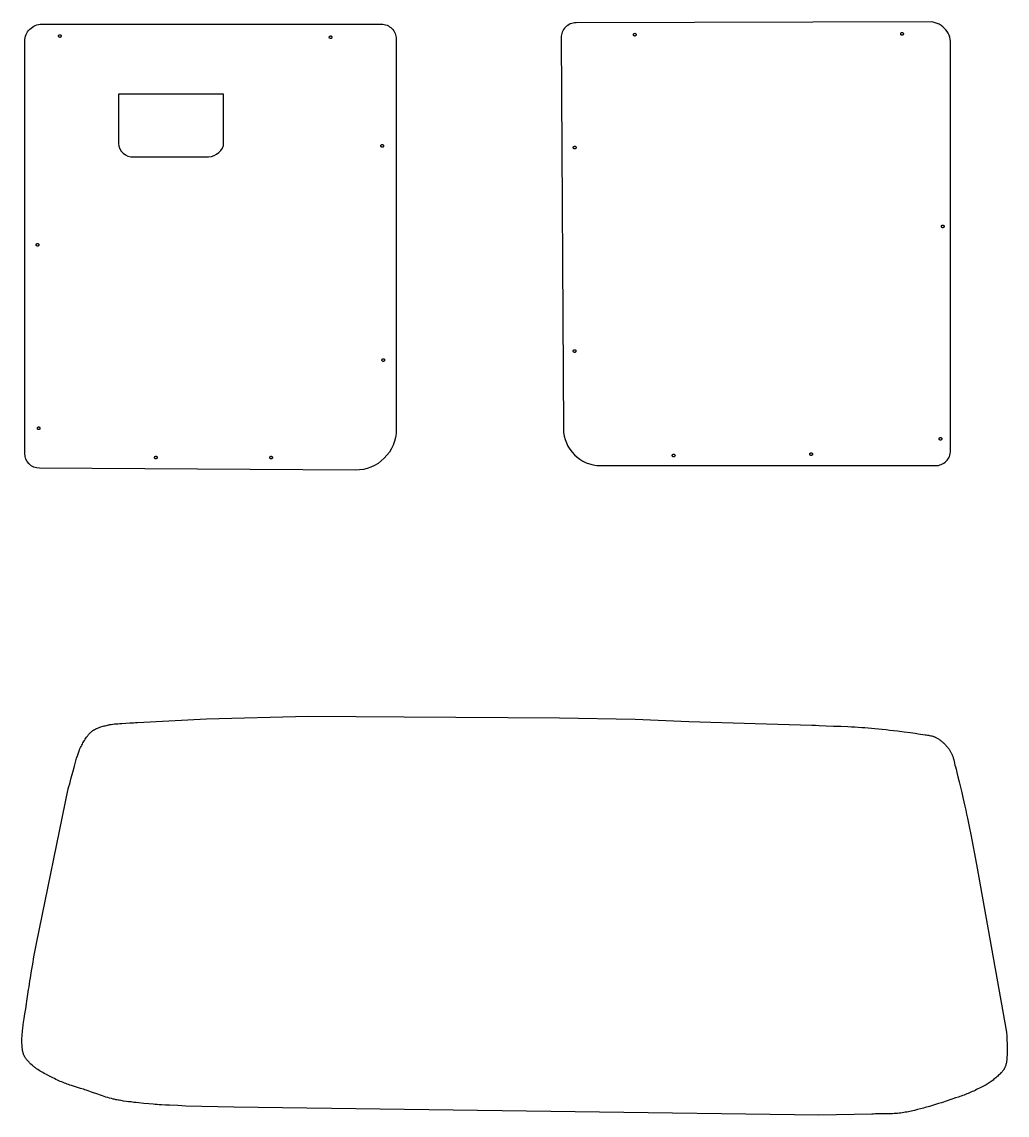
# Model space of a CAD drawing. Extents: x -674 to 6078, y 0 to 5918.
# Drawn here: x 4612 to 6066, y 1788 to 3400 of the extents above; entities that cross this region are included whole.
import ezdxf

# ---------------------------------------------------------------- set-up
doc = ezdxf.new("R2010")
doc.units = 0
doc.layers.add('Default Layer', color=1, linetype='CONTINUOUS')

msp = doc.modelspace()

# ---------------------------------------------------------------- linework, layer by layer
at = {"layer": 'Default Layer'}
for points in [[(4638.5, 2741.9, -0.412487), (4616.7, 2763.9), (4616.7, 3372, -0.414214), (4641.7, 3397), (5142.6, 3397, -0.414214), (5164.6, 3375), (5164.6, 2799.2, -0.415942), (5104.3, 2739.2), (4638.5, 2741.9)], [(5982.2, 3365.2, 0.20182), (5975.2, 3388.8, 0.20182), (5953.5, 3400.4), (5429.8, 3399, 0.415121), (5407.9, 3376.9), (5411.2, 2800.5, 0.412556), (5466.2, 2745.8), (5960.2, 2745.8, 0.414214), (5982.2, 2767.8), (5982.2, 3365.2)], [(4754.9, 3225.2, 0.412344), (4773, 3201.3), (4883.1, 3201.2, -0.027479), (4883.6, 3201.2, 0.345516), (4910, 3218.1), (4910, 3293.5), (4755, 3293.5), (4755, 3225.7, -0.033364), (4754.9, 3225.2)]]:
    msp.add_lwpolyline(points, format="xyb", close=True, dxfattribs=at)
for points in [[(4666.5, 3379.5), (4666.5, 3379.7), (4666.5, 3379.9), (4666.6, 3380.1), (4666.6, 3380.3), (4666.7, 3380.5), (4666.8, 3380.7), (4666.9, 3380.8), (4667.1, 3381), (4667.2, 3381.1), (4667.4, 3381.2), (4667.5, 3381.3), (4667.7, 3381.4), (4667.9, 3381.4), (4668.1, 3381.5), (4668.3, 3381.5), (4668.5, 3381.5), (4668.7, 3381.5), (4668.9, 3381.5), (4669.1, 3381.4), (4669.3, 3381.4), (4669.4, 3381.3), (4669.6, 3381.2), (4669.8, 3381.1), (4669.9, 3381), (4670, 3380.8), (4670.1, 3380.7), (4670.2, 3380.5), (4670.3, 3380.3), (4670.4, 3380.1), (4670.4, 3379.9), (4670.5, 3379.7), (4670.5, 3379.5), (4670.5, 3379.3), (4670.4, 3379.1), (4670.4, 3378.9), (4670.3, 3378.8), (4670.2, 3378.6), (4670.1, 3378.4), (4670, 3378.3), (4669.9, 3378.1), (4669.8, 3378), (4669.6, 3377.9), (4669.4, 3377.8), (4669.3, 3377.7), (4669.1, 3377.6), (4668.9, 3377.6), (4668.7, 3377.5), (4668.5, 3377.5), (4668.3, 3377.5), (4668.1, 3377.6), (4667.9, 3377.6), (4667.7, 3377.7), (4667.5, 3377.8), (4667.4, 3377.9), (4667.2, 3378), (4667.1, 3378.1), (4666.9, 3378.3), (4666.8, 3378.4), (4666.7, 3378.6), (4666.6, 3378.8), (4666.6, 3378.9), (4666.5, 3379.1), (4666.5, 3379.3), (4666.5, 3379.5)], [(5065.9, 3377.8), (5065.9, 3378), (5065.9, 3378.2), (5066, 3378.4), (5066, 3378.6), (5066.1, 3378.7), (5066.2, 3378.9), (5066.3, 3379), (5066.5, 3379.2), (5066.6, 3379.3), (5066.8, 3379.4), (5066.9, 3379.5), (5067.1, 3379.6), (5067.3, 3379.7), (5067.5, 3379.7), (5067.7, 3379.8), (5067.9, 3379.8), (5068.1, 3379.8), (5068.3, 3379.7), (5068.5, 3379.7), (5068.7, 3379.6), (5068.8, 3379.5), (5069, 3379.4), (5069.1, 3379.3), (5069.3, 3379.2), (5069.4, 3379), (5069.5, 3378.9), (5069.6, 3378.7), (5069.7, 3378.6), (5069.8, 3378.4), (5069.8, 3378.2), (5069.9, 3378), (5069.9, 3377.8), (5069.9, 3377.6), (5069.8, 3377.4), (5069.8, 3377.2), (5069.7, 3377), (5069.6, 3376.8), (5069.5, 3376.7), (5069.4, 3376.5), (5069.3, 3376.4), (5069.1, 3376.2), (5069, 3376.1), (5068.8, 3376), (5068.7, 3375.9), (5068.5, 3375.9), (5068.3, 3375.8), (5068.1, 3375.8), (5067.9, 3375.8), (5067.7, 3375.8), (5067.5, 3375.8), (5067.3, 3375.9), (5067.1, 3375.9), (5066.9, 3376), (5066.8, 3376.1), (5066.6, 3376.2), (5066.5, 3376.4), (5066.3, 3376.5), (5066.2, 3376.7), (5066.1, 3376.8), (5066, 3377), (5066, 3377.2), (5065.9, 3377.4), (5065.9, 3377.6), (5065.9, 3377.8)], [(5518.5, 3381.5), (5518.4, 3381.3), (5518.4, 3381.1), (5518.4, 3380.9), (5518.3, 3380.7), (5518.2, 3380.5), (5518.1, 3380.4), (5518, 3380.2), (5517.9, 3380.1), (5517.7, 3379.9), (5517.6, 3379.8), (5517.4, 3379.7), (5517.2, 3379.6), (5517.1, 3379.6), (5516.9, 3379.5), (5516.7, 3379.5), (5516.5, 3379.5), (5516.3, 3379.5), (5516.1, 3379.5), (5515.9, 3379.6), (5515.7, 3379.6), (5515.5, 3379.7), (5515.3, 3379.8), (5515.2, 3379.9), (5515, 3380.1), (5514.9, 3380.2), (5514.8, 3380.4), (5514.7, 3380.5), (5514.6, 3380.7), (5514.5, 3380.9), (5514.5, 3381.1), (5514.5, 3381.3), (5514.5, 3381.5), (5514.5, 3381.7), (5514.5, 3381.9), (5514.5, 3382.1), (5514.6, 3382.2), (5514.7, 3382.4), (5514.8, 3382.6), (5514.9, 3382.7), (5515, 3382.9), (5515.2, 3383), (5515.3, 3383.1), (5515.5, 3383.2), (5515.7, 3383.3), (5515.9, 3383.4), (5516.1, 3383.4), (5516.3, 3383.5), (5516.5, 3383.5), (5516.7, 3383.5), (5516.9, 3383.4), (5517.1, 3383.4), (5517.2, 3383.3), (5517.4, 3383.2), (5517.6, 3383.1), (5517.7, 3383), (5517.9, 3382.9), (5518, 3382.7), (5518.1, 3382.6), (5518.2, 3382.4), (5518.3, 3382.2), (5518.4, 3382.1), (5518.4, 3381.9), (5518.4, 3381.7), (5518.5, 3381.5)], [(5912.7, 3382.7), (5912.7, 3382.5), (5912.6, 3382.3), (5912.6, 3382.1), (5912.5, 3381.9), (5912.4, 3381.7), (5912.3, 3381.6), (5912.2, 3381.4), (5912.1, 3381.3), (5912, 3381.2), (5911.8, 3381), (5911.6, 3380.9), (5911.5, 3380.9), (5911.3, 3380.8), (5911.1, 3380.7), (5910.9, 3380.7), (5910.7, 3380.7), (5910.5, 3380.7), (5910.3, 3380.7), (5910.1, 3380.8), (5909.9, 3380.9), (5909.7, 3380.9), (5909.6, 3381), (5909.4, 3381.2), (5909.3, 3381.3), (5909.1, 3381.4), (5909, 3381.6), (5908.9, 3381.7), (5908.8, 3381.9), (5908.8, 3382.1), (5908.7, 3382.3), (5908.7, 3382.5), (5908.7, 3382.7), (5908.7, 3382.9), (5908.7, 3383.1), (5908.8, 3383.3), (5908.8, 3383.5), (5908.9, 3383.6), (5909, 3383.8), (5909.1, 3384), (5909.3, 3384.1), (5909.4, 3384.2), (5909.6, 3384.4), (5909.7, 3384.5), (5909.9, 3384.5), (5910.1, 3384.6), (5910.3, 3384.7), (5910.5, 3384.7), (5910.7, 3384.7), (5910.9, 3384.7), (5911.1, 3384.7), (5911.3, 3384.6), (5911.5, 3384.5), (5911.6, 3384.5), (5911.8, 3384.4), (5912, 3384.2), (5912.1, 3384.1), (5912.2, 3384), (5912.3, 3383.8), (5912.4, 3383.6), (5912.5, 3383.5), (5912.6, 3383.3), (5912.6, 3383.1), (5912.7, 3382.9), (5912.7, 3382.7)], [(5142, 3217.5), (5142, 3217.7), (5142, 3217.9), (5142, 3218.1), (5142.1, 3218.3), (5142.2, 3218.4), (5142.3, 3218.6), (5142.4, 3218.8), (5142.5, 3218.9), (5142.7, 3219), (5142.8, 3219.1), (5143, 3219.2), (5143.2, 3219.3), (5143.4, 3219.4), (5143.6, 3219.4), (5143.8, 3219.5), (5144, 3219.5), (5144.2, 3219.5), (5144.4, 3219.4), (5144.6, 3219.4), (5144.7, 3219.3), (5144.9, 3219.2), (5145.1, 3219.1), (5145.2, 3219), (5145.4, 3218.9), (5145.5, 3218.8), (5145.6, 3218.6), (5145.7, 3218.4), (5145.8, 3218.3), (5145.9, 3218.1), (5145.9, 3217.9), (5145.9, 3217.7), (5146, 3217.5), (5145.9, 3217.3), (5145.9, 3217.1), (5145.9, 3216.9), (5145.8, 3216.7), (5145.7, 3216.5), (5145.6, 3216.4), (5145.5, 3216.2), (5145.4, 3216.1), (5145.2, 3215.9), (5145.1, 3215.8), (5144.9, 3215.7), (5144.7, 3215.6), (5144.6, 3215.6), (5144.4, 3215.5), (5144.2, 3215.5), (5144, 3215.5), (5143.8, 3215.5), (5143.6, 3215.5), (5143.4, 3215.6), (5143.2, 3215.6), (5143, 3215.7), (5142.8, 3215.8), (5142.7, 3215.9), (5142.5, 3216.1), (5142.4, 3216.2), (5142.3, 3216.4), (5142.2, 3216.5), (5142.1, 3216.7), (5142, 3216.9), (5142, 3217.1), (5142, 3217.3), (5142, 3217.5)], [(5429.8, 3215), (5429.8, 3214.8), (5429.8, 3214.6), (5429.7, 3214.4), (5429.6, 3214.2), (5429.6, 3214), (5429.5, 3213.9), (5429.3, 3213.7), (5429.2, 3213.6), (5429.1, 3213.4), (5428.9, 3213.3), (5428.8, 3213.2), (5428.6, 3213.1), (5428.4, 3213.1), (5428.2, 3213), (5428, 3213), (5427.8, 3213), (5427.6, 3213), (5427.4, 3213), (5427.2, 3213.1), (5427, 3213.1), (5426.9, 3213.2), (5426.7, 3213.3), (5426.5, 3213.4), (5426.4, 3213.6), (5426.3, 3213.7), (5426.1, 3213.9), (5426, 3214), (5426, 3214.2), (5425.9, 3214.4), (5425.8, 3214.6), (5425.8, 3214.8), (5425.8, 3215), (5425.8, 3215.2), (5425.8, 3215.4), (5425.9, 3215.6), (5426, 3215.8), (5426, 3215.9), (5426.1, 3216.1), (5426.3, 3216.3), (5426.4, 3216.4), (5426.5, 3216.5), (5426.7, 3216.6), (5426.9, 3216.7), (5427, 3216.8), (5427.2, 3216.9), (5427.4, 3216.9), (5427.6, 3217), (5427.8, 3217), (5428, 3217), (5428.2, 3216.9), (5428.4, 3216.9), (5428.6, 3216.8), (5428.8, 3216.7), (5428.9, 3216.6), (5429.1, 3216.5), (5429.2, 3216.4), (5429.3, 3216.3), (5429.5, 3216.1), (5429.6, 3215.9), (5429.6, 3215.8), (5429.7, 3215.6), (5429.8, 3215.4), (5429.8, 3215.2), (5429.8, 3215)], [(5972.7, 3098.7), (5972.7, 3098.5), (5972.6, 3098.3), (5972.6, 3098.1), (5972.5, 3097.9), (5972.4, 3097.7), (5972.3, 3097.6), (5972.2, 3097.4), (5972.1, 3097.3), (5972, 3097.2), (5971.8, 3097), (5971.6, 3096.9), (5971.5, 3096.9), (5971.3, 3096.8), (5971.1, 3096.7), (5970.9, 3096.7), (5970.7, 3096.7), (5970.5, 3096.7), (5970.3, 3096.7), (5970.1, 3096.8), (5969.9, 3096.9), (5969.7, 3096.9), (5969.6, 3097), (5969.4, 3097.2), (5969.3, 3097.3), (5969.1, 3097.4), (5969, 3097.6), (5968.9, 3097.7), (5968.8, 3097.9), (5968.8, 3098.1), (5968.7, 3098.3), (5968.7, 3098.5), (5968.7, 3098.7), (5968.7, 3098.9), (5968.7, 3099.1), (5968.8, 3099.3), (5968.8, 3099.5), (5968.9, 3099.6), (5969, 3099.8), (5969.1, 3100), (5969.3, 3100.1), (5969.4, 3100.2), (5969.6, 3100.4), (5969.7, 3100.5), (5969.9, 3100.5), (5970.1, 3100.6), (5970.3, 3100.7), (5970.5, 3100.7), (5970.7, 3100.7), (5970.9, 3100.7), (5971.1, 3100.7), (5971.3, 3100.6), (5971.5, 3100.5), (5971.6, 3100.5), (5971.8, 3100.4), (5972, 3100.2), (5972.1, 3100.1), (5972.2, 3100), (5972.3, 3099.8), (5972.4, 3099.6), (5972.5, 3099.5), (5972.6, 3099.3), (5972.6, 3099.1), (5972.7, 3098.9), (5972.7, 3098.7)], [(4633.5, 3071.5), (4633.5, 3071.7), (4633.5, 3071.9), (4633.6, 3072.1), (4633.6, 3072.3), (4633.7, 3072.5), (4633.8, 3072.7), (4633.9, 3072.8), (4634.1, 3073), (4634.2, 3073.1), (4634.4, 3073.2), (4634.5, 3073.3), (4634.7, 3073.4), (4634.9, 3073.4), (4635.1, 3073.5), (4635.3, 3073.5), (4635.5, 3073.5), (4635.7, 3073.5), (4635.9, 3073.5), (4636.1, 3073.4), (4636.3, 3073.4), (4636.4, 3073.3), (4636.6, 3073.2), (4636.8, 3073.1), (4636.9, 3073), (4637, 3072.8), (4637.1, 3072.7), (4637.2, 3072.5), (4637.3, 3072.3), (4637.4, 3072.1), (4637.4, 3071.9), (4637.5, 3071.7), (4637.5, 3071.5), (4637.5, 3071.3), (4637.4, 3071.1), (4637.4, 3070.9), (4637.3, 3070.8), (4637.2, 3070.6), (4637.1, 3070.4), (4637, 3070.3), (4636.9, 3070.1), (4636.8, 3070), (4636.6, 3069.9), (4636.4, 3069.8), (4636.3, 3069.7), (4636.1, 3069.6), (4635.9, 3069.6), (4635.7, 3069.5), (4635.5, 3069.5), (4635.3, 3069.5), (4635.1, 3069.6), (4634.9, 3069.6), (4634.7, 3069.7), (4634.5, 3069.8), (4634.4, 3069.9), (4634.2, 3070), (4634.1, 3070.1), (4633.9, 3070.3), (4633.8, 3070.4), (4633.7, 3070.6), (4633.6, 3070.8), (4633.6, 3070.9), (4633.5, 3071.1), (4633.5, 3071.3), (4633.5, 3071.5)], [(5143.5, 2901.5), (5143.5, 2901.7), (5143.5, 2901.9), (5143.6, 2902.1), (5143.6, 2902.3), (5143.7, 2902.5), (5143.8, 2902.7), (5143.9, 2902.8), (5144.1, 2903), (5144.2, 2903.1), (5144.4, 2903.2), (5144.5, 2903.3), (5144.7, 2903.4), (5144.9, 2903.4), (5145.1, 2903.5), (5145.3, 2903.5), (5145.5, 2903.5), (5145.7, 2903.5), (5145.9, 2903.5), (5146.1, 2903.4), (5146.3, 2903.4), (5146.4, 2903.3), (5146.6, 2903.2), (5146.8, 2903.1), (5146.9, 2903), (5147, 2902.8), (5147.1, 2902.7), (5147.2, 2902.5), (5147.3, 2902.3), (5147.4, 2902.1), (5147.4, 2901.9), (5147.5, 2901.7), (5147.5, 2901.5), (5147.5, 2901.3), (5147.4, 2901.1), (5147.4, 2900.9), (5147.3, 2900.8), (5147.2, 2900.6), (5147.1, 2900.4), (5147, 2900.3), (5146.9, 2900.1), (5146.8, 2900), (5146.6, 2899.9), (5146.4, 2899.8), (5146.3, 2899.7), (5146.1, 2899.6), (5145.9, 2899.6), (5145.7, 2899.5), (5145.5, 2899.5), (5145.3, 2899.5), (5145.1, 2899.6), (5144.9, 2899.6), (5144.7, 2899.7), (5144.5, 2899.8), (5144.4, 2899.9), (5144.2, 2900), (5144.1, 2900.1), (5143.9, 2900.3), (5143.8, 2900.4), (5143.7, 2900.6), (5143.6, 2900.8), (5143.6, 2900.9), (5143.5, 2901.1), (5143.5, 2901.3), (5143.5, 2901.5)], [(5429.7, 2914.8), (5429.7, 2914.6), (5429.7, 2914.4), (5429.6, 2914.2), (5429.5, 2914.1), (5429.5, 2913.9), (5429.4, 2913.7), (5429.2, 2913.6), (5429.1, 2913.4), (5429, 2913.3), (5428.8, 2913.2), (5428.7, 2913.1), (5428.5, 2913), (5428.3, 2912.9), (5428.1, 2912.9), (5427.9, 2912.8), (5427.7, 2912.8), (5427.5, 2912.8), (5427.3, 2912.9), (5427.1, 2912.9), (5426.9, 2913), (5426.8, 2913.1), (5426.6, 2913.2), (5426.4, 2913.3), (5426.3, 2913.4), (5426.2, 2913.6), (5426, 2913.7), (5425.9, 2913.9), (5425.9, 2914.1), (5425.8, 2914.2), (5425.7, 2914.4), (5425.7, 2914.6), (5425.7, 2914.8), (5425.7, 2915), (5425.7, 2915.2), (5425.8, 2915.4), (5425.9, 2915.6), (5425.9, 2915.8), (5426, 2916), (5426.2, 2916.1), (5426.3, 2916.3), (5426.4, 2916.4), (5426.6, 2916.5), (5426.8, 2916.6), (5426.9, 2916.7), (5427.1, 2916.7), (5427.3, 2916.8), (5427.5, 2916.8), (5427.7, 2916.8), (5427.9, 2916.8), (5428.1, 2916.8), (5428.3, 2916.7), (5428.5, 2916.7), (5428.7, 2916.6), (5428.8, 2916.5), (5429, 2916.4), (5429.1, 2916.3), (5429.2, 2916.1), (5429.4, 2916), (5429.5, 2915.8), (5429.5, 2915.6), (5429.6, 2915.4), (5429.7, 2915.2), (5429.7, 2915), (5429.7, 2914.8)], [(4635.2, 2800.9), (4635.2, 2801.1), (4635.2, 2801.3), (4635.2, 2801.5), (4635.3, 2801.7), (4635.4, 2801.8), (4635.5, 2802), (4635.6, 2802.2), (4635.7, 2802.3), (4635.9, 2802.4), (4636, 2802.6), (4636.2, 2802.7), (4636.4, 2802.7), (4636.6, 2802.8), (4636.7, 2802.9), (4636.9, 2802.9), (4637.2, 2802.9), (4637.4, 2802.9), (4637.6, 2802.9), (4637.7, 2802.8), (4637.9, 2802.7), (4638.1, 2802.7), (4638.3, 2802.6), (4638.4, 2802.4), (4638.6, 2802.3), (4638.7, 2802.2), (4638.8, 2802), (4638.9, 2801.8), (4639, 2801.7), (4639.1, 2801.5), (4639.1, 2801.3), (4639.1, 2801.1), (4639.2, 2800.9), (4639.1, 2800.7), (4639.1, 2800.5), (4639.1, 2800.3), (4639, 2800.1), (4638.9, 2799.9), (4638.8, 2799.8), (4638.7, 2799.6), (4638.6, 2799.5), (4638.4, 2799.4), (4638.3, 2799.2), (4638.1, 2799.1), (4637.9, 2799.1), (4637.7, 2799), (4637.6, 2798.9), (4637.4, 2798.9), (4637.2, 2798.9), (4636.9, 2798.9), (4636.7, 2798.9), (4636.6, 2799), (4636.4, 2799.1), (4636.2, 2799.1), (4636, 2799.2), (4635.9, 2799.4), (4635.7, 2799.5), (4635.6, 2799.6), (4635.5, 2799.8), (4635.4, 2799.9), (4635.3, 2800.1), (4635.2, 2800.3), (4635.2, 2800.5), (4635.2, 2800.7), (4635.2, 2800.9)], [(5969.4, 2785.3), (5969.3, 2785.1), (5969.3, 2784.9), (5969.3, 2784.8), (5969.2, 2784.6), (5969.1, 2784.4), (5969, 2784.2), (5968.9, 2784.1), (5968.8, 2783.9), (5968.6, 2783.8), (5968.5, 2783.7), (5968.3, 2783.6), (5968.1, 2783.5), (5968, 2783.4), (5967.8, 2783.4), (5967.6, 2783.4), (5967.4, 2783.3), (5967.2, 2783.4), (5967, 2783.4), (5966.8, 2783.4), (5966.6, 2783.5), (5966.4, 2783.6), (5966.2, 2783.7), (5966.1, 2783.8), (5965.9, 2783.9), (5965.8, 2784.1), (5965.7, 2784.2), (5965.6, 2784.4), (5965.5, 2784.6), (5965.4, 2784.8), (5965.4, 2784.9), (5965.4, 2785.1), (5965.4, 2785.3), (5965.4, 2785.6), (5965.4, 2785.8), (5965.4, 2785.9), (5965.5, 2786.1), (5965.6, 2786.3), (5965.7, 2786.5), (5965.8, 2786.6), (5965.9, 2786.8), (5966.1, 2786.9), (5966.2, 2787), (5966.4, 2787.1), (5966.6, 2787.2), (5966.8, 2787.3), (5967, 2787.3), (5967.2, 2787.3), (5967.4, 2787.3), (5967.6, 2787.3), (5967.8, 2787.3), (5968, 2787.3), (5968.1, 2787.2), (5968.3, 2787.1), (5968.5, 2787), (5968.6, 2786.9), (5968.8, 2786.8), (5968.9, 2786.6), (5969, 2786.5), (5969.1, 2786.3), (5969.2, 2786.1), (5969.3, 2785.9), (5969.3, 2785.8), (5969.3, 2785.6), (5969.4, 2785.3)], [(4808, 2757.7), (4808, 2757.9), (4808.1, 2758.1), (4808.1, 2758.3), (4808.2, 2758.5), (4808.3, 2758.7), (4808.4, 2758.8), (4808.5, 2759), (4808.6, 2759.1), (4808.8, 2759.3), (4808.9, 2759.4), (4809.1, 2759.5), (4809.2, 2759.6), (4809.4, 2759.6), (4809.6, 2759.7), (4809.8, 2759.7), (4810, 2759.7), (4810.2, 2759.7), (4810.4, 2759.7), (4810.6, 2759.6), (4810.8, 2759.6), (4811, 2759.5), (4811.1, 2759.4), (4811.3, 2759.3), (4811.4, 2759.1), (4811.6, 2759), (4811.7, 2758.8), (4811.8, 2758.7), (4811.9, 2758.5), (4811.9, 2758.3), (4812, 2758.1), (4812, 2757.9), (4812, 2757.7), (4812, 2757.5), (4812, 2757.3), (4811.9, 2757.1), (4811.9, 2756.9), (4811.8, 2756.8), (4811.7, 2756.6), (4811.6, 2756.4), (4811.4, 2756.3), (4811.3, 2756.2), (4811.1, 2756.1), (4811, 2756), (4810.8, 2755.9), (4810.6, 2755.8), (4810.4, 2755.8), (4810.2, 2755.7), (4810, 2755.7), (4809.8, 2755.7), (4809.6, 2755.8), (4809.4, 2755.8), (4809.2, 2755.9), (4809.1, 2756), (4808.9, 2756.1), (4808.8, 2756.2), (4808.6, 2756.3), (4808.5, 2756.4), (4808.4, 2756.6), (4808.3, 2756.8), (4808.2, 2756.9), (4808.1, 2757.1), (4808.1, 2757.3), (4808, 2757.5), (4808, 2757.7)], [(4978, 2757.6), (4978.1, 2757.9), (4978.1, 2758), (4978.1, 2758.2), (4978.2, 2758.4), (4978.3, 2758.6), (4978.4, 2758.8), (4978.5, 2758.9), (4978.6, 2759.1), (4978.8, 2759.2), (4978.9, 2759.3), (4979.1, 2759.4), (4979.3, 2759.5), (4979.4, 2759.6), (4979.6, 2759.6), (4979.8, 2759.6), (4980, 2759.6), (4980.2, 2759.6), (4980.4, 2759.6), (4980.6, 2759.6), (4980.8, 2759.5), (4981, 2759.4), (4981.2, 2759.3), (4981.3, 2759.2), (4981.5, 2759.1), (4981.6, 2758.9), (4981.7, 2758.8), (4981.8, 2758.6), (4981.9, 2758.4), (4982, 2758.2), (4982, 2758), (4982, 2757.9), (4982, 2757.6), (4982, 2757.4), (4982, 2757.2), (4982, 2757.1), (4981.9, 2756.9), (4981.8, 2756.7), (4981.7, 2756.5), (4981.6, 2756.4), (4981.5, 2756.2), (4981.3, 2756.1), (4981.2, 2756), (4981, 2755.9), (4980.8, 2755.8), (4980.6, 2755.7), (4980.4, 2755.7), (4980.2, 2755.7), (4980, 2755.6), (4979.8, 2755.7), (4979.6, 2755.7), (4979.4, 2755.7), (4979.3, 2755.8), (4979.1, 2755.9), (4978.9, 2756), (4978.8, 2756.1), (4978.6, 2756.2), (4978.5, 2756.4), (4978.4, 2756.5), (4978.3, 2756.7), (4978.2, 2756.9), (4978.1, 2757.1), (4978.1, 2757.2), (4978.1, 2757.4), (4978, 2757.6)], [(5575.8, 2760.8), (5575.8, 2760.6), (5575.7, 2760.4), (5575.7, 2760.2), (5575.6, 2760), (5575.5, 2759.8), (5575.4, 2759.7), (5575.3, 2759.5), (5575.2, 2759.4), (5575.1, 2759.2), (5574.9, 2759.1), (5574.7, 2759), (5574.6, 2758.9), (5574.4, 2758.9), (5574.2, 2758.8), (5574, 2758.8), (5573.8, 2758.8), (5573.6, 2758.8), (5573.4, 2758.8), (5573.2, 2758.9), (5573, 2758.9), (5572.8, 2759), (5572.7, 2759.1), (5572.5, 2759.2), (5572.4, 2759.4), (5572.2, 2759.5), (5572.1, 2759.7), (5572, 2759.8), (5571.9, 2760), (5571.9, 2760.2), (5571.8, 2760.4), (5571.8, 2760.6), (5571.8, 2760.8), (5571.8, 2761), (5571.8, 2761.2), (5571.9, 2761.4), (5571.9, 2761.6), (5572, 2761.7), (5572.1, 2761.9), (5572.2, 2762.1), (5572.4, 2762.2), (5572.5, 2762.3), (5572.7, 2762.4), (5572.8, 2762.5), (5573, 2762.6), (5573.2, 2762.7), (5573.4, 2762.7), (5573.6, 2762.8), (5573.8, 2762.8), (5574, 2762.8), (5574.2, 2762.7), (5574.4, 2762.7), (5574.6, 2762.6), (5574.7, 2762.5), (5574.9, 2762.4), (5575.1, 2762.3), (5575.2, 2762.2), (5575.3, 2762.1), (5575.4, 2761.9), (5575.5, 2761.7), (5575.6, 2761.6), (5575.7, 2761.4), (5575.7, 2761.2), (5575.8, 2761), (5575.8, 2760.8)], [(5778.7, 2762.7), (5778.7, 2762.5), (5778.6, 2762.3), (5778.6, 2762.1), (5778.5, 2761.9), (5778.4, 2761.7), (5778.3, 2761.6), (5778.2, 2761.4), (5778.1, 2761.3), (5778, 2761.2), (5777.8, 2761), (5777.6, 2760.9), (5777.5, 2760.9), (5777.3, 2760.8), (5777.1, 2760.7), (5776.9, 2760.7), (5776.7, 2760.7), (5776.5, 2760.7), (5776.3, 2760.7), (5776.1, 2760.8), (5775.9, 2760.9), (5775.7, 2760.9), (5775.6, 2761), (5775.4, 2761.2), (5775.3, 2761.3), (5775.1, 2761.4), (5775, 2761.6), (5774.9, 2761.7), (5774.8, 2761.9), (5774.8, 2762.1), (5774.7, 2762.3), (5774.7, 2762.5), (5774.7, 2762.7), (5774.7, 2762.9), (5774.7, 2763.1), (5774.8, 2763.3), (5774.8, 2763.5), (5774.9, 2763.6), (5775, 2763.8), (5775.1, 2764), (5775.3, 2764.1), (5775.4, 2764.2), (5775.6, 2764.4), (5775.7, 2764.5), (5775.9, 2764.5), (5776.1, 2764.6), (5776.3, 2764.7), (5776.5, 2764.7), (5776.7, 2764.7), (5776.9, 2764.7), (5777.1, 2764.7), (5777.3, 2764.6), (5777.5, 2764.5), (5777.6, 2764.5), (5777.8, 2764.4), (5778, 2764.2), (5778.1, 2764.1), (5778.2, 2764), (5778.3, 2763.8), (5778.4, 2763.6), (5778.5, 2763.5), (5778.6, 2763.3), (5778.6, 2763.1), (5778.7, 2762.9), (5778.7, 2762.7)], [(6020.5, 2157.4), (6064.9, 1910.2), (6065, 1908.3), (6065.2, 1906.3), (6065.3, 1902.1), (6065.5, 1897.8), (6065.6, 1893.6), (6065.7, 1889.6), (6065.7, 1885.9), (6065.7, 1882.8), (6065.7, 1880.3), (6065.6, 1876), (6065.5, 1873.8), (6065.4, 1871.6), (6065.2, 1869.5), (6065.1, 1868.4), (6065, 1867.5), (6064.9, 1866.5), (6064.8, 1865.6), (6064.6, 1864.8), (6064.4, 1864), (6064, 1862.6), (6063.6, 1861.2), (6063.3, 1860.5), (6063.1, 1859.8), (6062.8, 1859.1), (6062.5, 1858.4), (6062.2, 1857.7), (6061.9, 1857), (6061.5, 1856.3), (6061.2, 1855.7), (6060.8, 1855), (6060.4, 1854.4), (6060, 1853.8), (6059.5, 1853.2), (6059, 1852.5), (6058.3, 1851.7), (6057.5, 1850.8), (6056.6, 1849.9), (6055.5, 1848.8), (6054.4, 1847.7), (6053.2, 1846.5), (6051.9, 1845.4), (6050.5, 1844.1), (6049.1, 1842.9), (6047.7, 1841.7), (6046.3, 1840.6), (6044.9, 1839.4), (6043.5, 1838.3), (6042.1, 1837.3), (6040.8, 1836.4), (6039.4, 1835.5), (6037.9, 1834.5), (6036.3, 1833.5), (6034.6, 1832.5), (6032.7, 1831.5), (6030.8, 1830.5), (6028.9, 1829.4), (6026.9, 1828.4), (6024.8, 1827.3), (6022.7, 1826.3), (6020.6, 1825.3), (6018.5, 1824.3), (6016.4, 1823.3), (6014.3, 1822.4), (6012.2, 1821.4), (6010.2, 1820.6), (6008.2, 1819.7), (6006.2, 1818.9), (6004.2, 1818.1), (6002.2, 1817.3), (6000.1, 1816.6), (5998.1, 1815.8), (5996, 1815.1), (5993.9, 1814.4), (5989.7, 1813), (5985.6, 1811.6), (5981.4, 1810.3), (5977.2, 1808.9), (5968.7, 1806.1), (5964.4, 1804.7), (5960.1, 1803.4), (5955.7, 1802), (5951.2, 1800.7), (5949, 1800), (5946.8, 1799.4), (5944.6, 1798.8), (5942.4, 1798.2), (5938, 1797.1), (5933.5, 1796), (5929.1, 1794.8), (5926.8, 1794.3), (5924.5, 1793.8), (5922.3, 1793.3), (5920, 1792.8), (5917.7, 1792.3), (5915.5, 1791.9), (5913.2, 1791.5), (5910.9, 1791.1), (5908.6, 1790.8), (5906.3, 1790.5), (5904, 1790.2), (5901.7, 1790), (5899.2, 1789.9), (5896.8, 1789.7), (5894.3, 1789.6), (5891.8, 1789.6), (5889.2, 1789.5), (5886.7, 1789.5), (5881.5, 1789.4), (5876.3, 1789.4), (5871.2, 1789.4), (5868.6, 1789.3), (5866.1, 1789.2), (5788, 1787.7), (5428.4, 1792.5), (4925.2, 1799.6), (4854.4, 1801.1), (4848.3, 1801.4), (4842.3, 1801.7), (4830.2, 1802.3), (4824.2, 1802.6), (4818.1, 1802.9), (4815.1, 1803.1), (4812.1, 1803.4), (4809.1, 1803.6), (4806, 1803.8), (4799.6, 1804.4), (4792.5, 1805.1), (4785, 1805.8), (4781.2, 1806.2), (4777.3, 1806.6), (4773.5, 1807.1), (4769.7, 1807.5), (4766, 1808), (4762.4, 1808.5), (4759, 1809.1), (4755.7, 1809.6), (4754.2, 1809.9), (4752.6, 1810.2), (4751.2, 1810.5), (4749.8, 1810.8), (4748.4, 1811.1), (4747.1, 1811.4), (4744.4, 1812.1), (4741.7, 1812.8), (4739, 1813.6), (4736.4, 1814.4), (4733.7, 1815.3), (4731.1, 1816.2), (4728.5, 1817.1), (4723.2, 1818.9), (4717.9, 1820.8), (4715.3, 1821.7), (4712.7, 1822.6), (4710, 1823.5), (4707.4, 1824.4), (4705.2, 1825.1), (4703.1, 1825.8), (4698.7, 1827.2), (4694.2, 1828.5), (4689.8, 1829.9), (4685.5, 1831.3), (4683.3, 1832), (4681.2, 1832.7), (4679.1, 1833.5), (4677.1, 1834.2), (4675.1, 1835), (4673.1, 1835.7), (4671.1, 1836.6), (4669.1, 1837.5), (4666.9, 1838.4), (4664.8, 1839.5), (4662.6, 1840.5), (4660.4, 1841.6), (4658.3, 1842.6), (4656.1, 1843.7), (4652.1, 1845.8), (4648.5, 1847.7), (4645.5, 1849.3), (4643.2, 1850.6), (4641.4, 1851.7), (4639.6, 1852.7), (4637.8, 1853.8), (4636, 1855), (4634.2, 1856.1), (4633.3, 1856.7), (4632.5, 1857.4), (4631.6, 1858), (4630.8, 1858.6), (4630, 1859.3), (4629.2, 1860), (4627.5, 1861.5), (4625.7, 1863.1), (4624.8, 1864), (4623.8, 1864.9), (4622.9, 1865.8), (4622, 1866.8), (4621, 1867.8), (4620.2, 1868.8), (4619.3, 1869.8), (4618.5, 1870.8), (4617.7, 1871.9), (4617.1, 1872.9), (4616.7, 1873.5), (4616.4, 1874), (4616.1, 1874.5), (4615.9, 1875.1), (4615.6, 1875.6), (4615.4, 1876.1), (4614.9, 1877.2), (4614.6, 1878.3), (4614.2, 1879.5), (4613.9, 1880.6), (4613.7, 1881.8), (4613.5, 1882.9), (4613.3, 1884.1), (4613.1, 1885.3), (4613, 1886.5), (4612.9, 1887.7), (4612.8, 1888.9), (4612.6, 1891.2), (4612.5, 1893.6), (4612.4, 1894.8), (4612.4, 1896.1), (4612.4, 1897.3), (4612.4, 1898.7), (4612.5, 1900), (4612.5, 1901.4), (4612.7, 1904.2), (4613, 1907.1), (4613.2, 1909.9), (4613.5, 1912.8), (4613.7, 1915.6), (4613.8, 1916.3), (4613.9, 1917.2), (4614.1, 1919.2), (4614.4, 1921.5), (4614.8, 1924.2), (4615.3, 1927.1), (4615.8, 1930.3), (4616.9, 1937.3), (4618.1, 1944.6), (4619.3, 1952.1), (4619.8, 1955.8), (4620.4, 1959.4), (4620.9, 1962.8), (4621.3, 1966), (4621.8, 1969.4), (4622.3, 1973), (4622.9, 1977), (4623.6, 1981.3), (4624.3, 1985.8), (4625, 1990.5), (4626.7, 2000.4), (4628.4, 2010.6), (4630.2, 2021), (4632.1, 2031.1), (4633.8, 2040.9), (4680.6, 2268.8), (4681.7, 2272.6), (4682.9, 2276.6), (4684, 2280.8), (4685.2, 2285.1), (4687.5, 2293.8), (4689.9, 2302.3), (4691, 2306.4), (4692.1, 2310.4), (4693.2, 2314.1), (4694.3, 2317.6), (4695.3, 2320.8), (4695.8, 2322.2), (4696.3, 2323.6), (4696.7, 2324.9), (4697.2, 2326), (4697.6, 2327.1), (4698, 2328), (4698.9, 2329.8), (4699.7, 2331.5), (4700.6, 2333.3), (4701.6, 2335.1), (4702.5, 2336.9), (4703.5, 2338.6), (4704.6, 2340.4), (4705.6, 2342.1), (4706.7, 2343.7), (4707.9, 2345.4), (4708.5, 2346.1), (4709, 2346.9), (4709.6, 2347.7), (4710.2, 2348.4), (4710.8, 2349.1), (4711.4, 2349.8), (4712.1, 2350.5), (4712.7, 2351.1), (4713.3, 2351.7), (4714, 2352.3), (4714.6, 2352.9), (4715.3, 2353.4), (4715.9, 2354), (4716.6, 2354.5), (4717.3, 2354.9), (4718, 2355.4), (4718.7, 2355.9), (4719.5, 2356.3), (4720.2, 2356.7), (4720.9, 2357.1), (4721.7, 2357.5), (4722.5, 2357.8), (4723.2, 2358.2), (4724, 2358.5), (4725.6, 2359.2), (4727.2, 2359.8), (4728.8, 2360.3), (4730.5, 2360.8), (4732.1, 2361.3), (4733.8, 2361.8), (4735.4, 2362.2), (4737.1, 2362.6), (4740.4, 2363.4), (4741.3, 2363.6), (4742.2, 2363.8), (4743.2, 2363.9), (4744.2, 2364.1), (4746.4, 2364.4), (4748.8, 2364.7), (4751.3, 2364.9), (4754, 2365.1), (4756.7, 2365.3), (4759.6, 2365.5), (4765.5, 2365.8), (4771.4, 2366.2), (4777.2, 2366.5), (4780, 2366.7), (4782.7, 2366.9), (4884.5, 2372.3), (5034.8, 2376.4), (5176.4, 2375.1), (5405.5, 2374), (5516.9, 2371.6), (5596.4, 2368.5), (5694, 2365.4), (5777.8, 2363), (5783, 2362.8), (5788.3, 2362.6), (5798.9, 2362.1), (5809.7, 2361.7), (5820.3, 2361.3), (5830.9, 2360.8), (5836.1, 2360.6), (5841.2, 2360.3), (5846.2, 2360), (5851.2, 2359.7), (5856, 2359.4), (5860.7, 2359), (5865.5, 2358.6), (5870.6, 2358.1), (5876, 2357.6), (5881.5, 2357), (5887.1, 2356.4), (5892.7, 2355.7), (5898.3, 2355.1), (5903.8, 2354.4), (5914, 2353.2), (5923, 2352), (5930, 2351.1), (5932.6, 2350.7), (5934.6, 2350.4), (5937.8, 2349.9), (5941.2, 2349.4), (5944.7, 2348.9), (5946.4, 2348.6), (5948.1, 2348.3), (5949.8, 2348), (5951.4, 2347.7), (5953, 2347.3), (5954.5, 2347), (5955.9, 2346.6), (5957.2, 2346.2), (5957.8, 2346), (5958.4, 2345.8), (5959, 2345.6), (5959.5, 2345.4), (5960.5, 2344.9), (5961.5, 2344.4), (5962.5, 2343.8), (5963.5, 2343.3), (5964.4, 2342.7), (5965.4, 2342), (5966.3, 2341.4), (5967.2, 2340.7), (5968.1, 2340), (5969, 2339.2), (5969.9, 2338.5), (5970.7, 2337.8), (5971.5, 2337), (5972.3, 2336.3), (5973.1, 2335.5), (5973.9, 2334.8), (5974.6, 2334), (5975.3, 2333.2), (5976, 2332.4), (5976.7, 2331.6), (5977.4, 2330.8), (5978.1, 2330), (5978.7, 2329.1), (5979.4, 2328.3), (5980, 2327.4), (5980.6, 2326.5), (5981.2, 2325.6), (5981.7, 2324.7), (5982.3, 2323.8), (5982.8, 2322.9), (5983.3, 2322), (5983.8, 2321), (5984.2, 2320), (5984.7, 2319), (5985.1, 2317.9), (5985.5, 2316.8), (5985.9, 2315.6), (5986.2, 2314.4), (5986.6, 2313.2), (5986.9, 2311.9), (5987.6, 2309.3), (5988.2, 2306.7), (5988.8, 2304.2), (5989.5, 2301.7), (5990.4, 2298.3), (5991.6, 2293.1), (5993.2, 2286.6), (5995, 2279.2), (5996.9, 2271.4), (5998.7, 2263.6), (6000.4, 2256.2), (6001.9, 2249.7), (6003.3, 2243.7), (6004.6, 2237.7), (6005.8, 2231.7), (6007.1, 2225.7), (6009.6, 2213.6), (6012.2, 2201.6), (6020.5, 2157.4)]]:
    msp.add_lwpolyline(points, close=True, dxfattribs=at)

doc.saveas('drawing.dxf')
